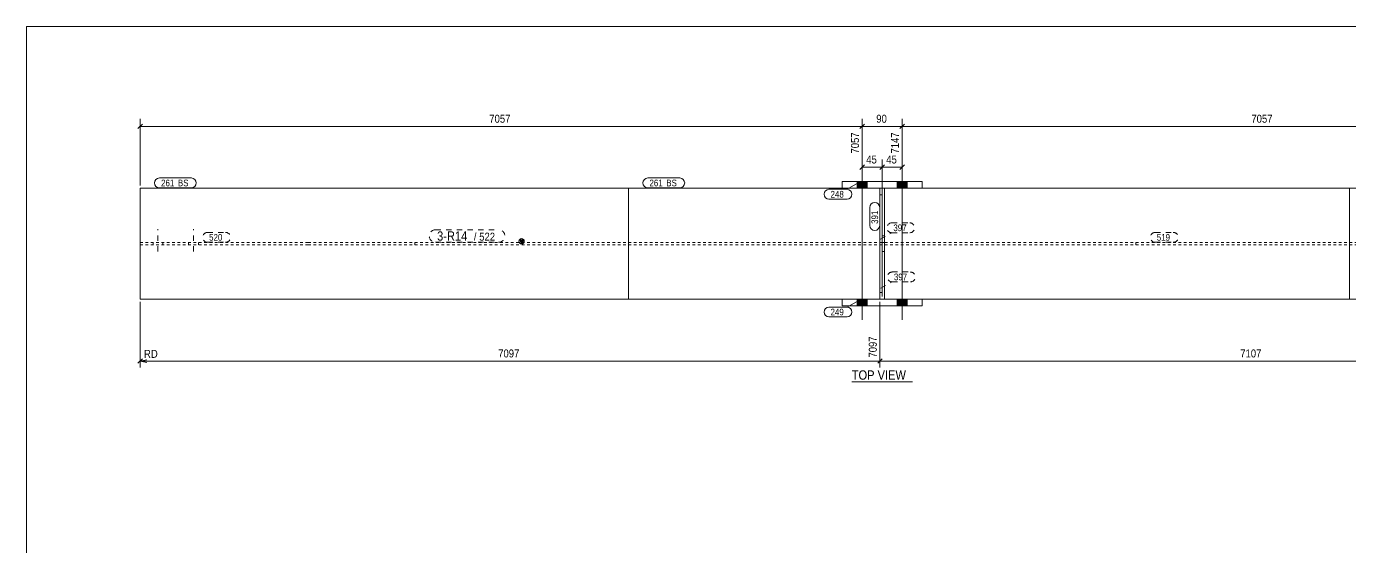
# Model space of a CAD drawing. Header units: millimetres. Extents: x 2 to 825, y 1 to 579.
# Drawn here: x 5 to 501, y 384 to 579 of the extents above; entities that cross this region are included whole.
import ezdxf

# ---------------------------------------------------------------- set-up
doc = ezdxf.new("R2010")
doc.units = ezdxf.units.MM
for name, pattern in [('XKITLINE00', [0]), ('XKITLINE01', [4, 1, -1, 1, -1]), ('XKITLINE02', [4, 2, -2])]:
    doc.linetypes.add(name, pattern=pattern)
for name, color, linetype, lineweight in [('Bolt', 3, 'Continuous', 0), ('Dimensions', 7, 'Continuous', 0), ('DrawingSheet', 5, 'Continuous', 0), ('OtherObjectType', 7, 'Continuous', 0), ('Part', 2, 'Continuous', 0), ('PartMark', 7, 'Continuous', 0)]:
    doc.layers.add(name, color=color, linetype=linetype, lineweight=lineweight)
doc.styles.add('ARIAL', font='ARIAL.TTF')

# ---------------------------------------------------------------- blocks, each defined once
blk = doc.blocks.new('*A23')
at = {"layer": 'Bolt', "color": 3, "linetype": 'XKITLINE02', "lineweight": 0}
for p, q in [((54.28, 494.63), (54.28, 502.97)), ((54.28, 494.63), (54.28, 502.97)), ((54.28, 494.63), (54.28, 502.97)), ((54.28, 494.63), (54.28, 502.97)), ((54.28, 494.63), (54.28, 502.97)), ((67.62, 494.63), (67.62, 502.97)), ((67.62, 494.63), (67.62, 502.97)), ((67.62, 494.63), (67.62, 502.97)), ((67.62, 494.63), (67.62, 502.97)), ((67.62, 494.63), (67.62, 502.97)), ((52.45, 497.13), (52.45, 497.97)), ((52.45, 497.13), (52.45, 497.97)), ((52.45, 497.13), (52.45, 497.97)), ((52.45, 497.13), (52.45, 497.97)), ((52.45, 497.13), (52.45, 497.97)), ((56.12, 497.13), (56.12, 497.97)), ((56.12, 497.13), (56.12, 497.97)), ((56.12, 497.13), (56.12, 497.97)), ((56.12, 497.13), (56.12, 497.97)), ((56.12, 497.13), (56.12, 497.97)), ((65.78, 497.13), (65.78, 497.97)), ((65.78, 497.13), (65.78, 497.97)), ((65.78, 497.13), (65.78, 497.97)), ((65.78, 497.13), (65.78, 497.97)), ((65.78, 497.13), (65.78, 497.97)), ((69.45, 497.13), (69.45, 497.97)), ((69.45, 497.13), (69.45, 497.97)), ((69.45, 497.13), (69.45, 497.97)), ((69.45, 497.13), (69.45, 497.97)), ((69.45, 497.13), (69.45, 497.97))]:
    blk.add_line(p, q, dxfattribs=at)
blk = doc.blocks.new('*A24')
at = {"layer": 'Bolt'}
for points in [[(320.14, 476.72), (320.14, 474.22), (316.47, 474.22), (316.47, 476.72)], [(320.14, 476.72), (320.14, 474.22), (316.47, 474.22), (316.47, 476.72)], [(320.14, 476.72), (320.14, 474.22), (316.47, 474.22), (316.47, 476.72)], [(320.14, 476.72), (320.14, 474.22), (316.47, 474.22), (316.47, 476.72)], [(335.14, 476.72), (335.14, 474.22), (331.47, 474.22), (331.47, 476.72)], [(335.14, 476.72), (335.14, 474.22), (331.47, 474.22), (331.47, 476.72)], [(335.14, 476.72), (335.14, 474.22), (331.47, 474.22), (331.47, 476.72)], [(335.14, 476.72), (335.14, 474.22), (331.47, 474.22), (331.47, 476.72)]]:
    blk.add_hatch(color=3, dxfattribs=at).paths.add_polyline_path(points, flags=17)
at = {"layer": 'Bolt', "color": 3, "linetype": 'XKITLINE00', "lineweight": 0}
for p, q in [((316.47, 476.72), (316.47, 474.22)), ((316.47, 476.72), (316.47, 474.22)), ((316.47, 476.72), (316.47, 474.22)), ((316.47, 476.72), (316.47, 474.22)), ((318.3, 479.05), (318.3, 469.05)), ((318.3, 479.05), (318.3, 469.05)), ((318.3, 479.05), (318.3, 469.05)), ((318.3, 479.05), (318.3, 469.05)), ((320.14, 476.72), (320.14, 474.22)), ((320.14, 476.72), (320.14, 474.22)), ((320.14, 476.72), (320.14, 474.22)), ((320.14, 476.72), (320.14, 474.22)), ((331.47, 476.72), (331.47, 474.22)), ((331.47, 476.72), (331.47, 474.22)), ((331.47, 476.72), (331.47, 474.22)), ((331.47, 476.72), (331.47, 474.22)), ((333.3, 479.05), (333.3, 469.05)), ((333.3, 479.05), (333.3, 469.05)), ((333.3, 479.05), (333.3, 469.05)), ((333.3, 479.05), (333.3, 469.05)), ((335.14, 476.72), (335.14, 474.22)), ((335.14, 476.72), (335.14, 474.22)), ((335.14, 476.72), (335.14, 474.22)), ((335.14, 476.72), (335.14, 474.22))]:
    blk.add_line(p, q, dxfattribs=at)
blk = doc.blocks.new('*A25')
at = {"layer": 'Bolt'}
for points in [[(320.14, 520.88), (320.14, 518.38), (316.47, 518.38), (316.47, 520.88)], [(320.14, 520.88), (320.14, 518.38), (316.47, 518.38), (316.47, 520.88)], [(320.14, 520.88), (320.14, 518.38), (316.47, 518.38), (316.47, 520.88)], [(320.14, 520.88), (320.14, 518.38), (316.47, 518.38), (316.47, 520.88)], [(335.14, 520.88), (335.14, 518.38), (331.47, 518.38), (331.47, 520.88)], [(335.14, 520.88), (335.14, 518.38), (331.47, 518.38), (331.47, 520.88)], [(335.14, 520.88), (335.14, 518.38), (331.47, 518.38), (331.47, 520.88)], [(335.14, 520.88), (335.14, 518.38), (331.47, 518.38), (331.47, 520.88)]]:
    blk.add_hatch(color=3, dxfattribs=at).paths.add_polyline_path(points, flags=17)
at = {"layer": 'Bolt', "color": 3, "linetype": 'XKITLINE00', "lineweight": 0}
for p, q in [((318.3, 516.05), (318.3, 526.05)), ((318.3, 516.05), (318.3, 526.05)), ((318.3, 516.05), (318.3, 526.05)), ((318.3, 516.05), (318.3, 526.05)), ((333.3, 516.05), (333.3, 526.05)), ((333.3, 516.05), (333.3, 526.05)), ((333.3, 516.05), (333.3, 526.05)), ((333.3, 516.05), (333.3, 526.05)), ((316.47, 518.38), (316.47, 520.88)), ((316.47, 518.38), (316.47, 520.88)), ((316.47, 518.38), (316.47, 520.88)), ((316.47, 518.38), (316.47, 520.88)), ((320.14, 518.38), (320.14, 520.88)), ((320.14, 518.38), (320.14, 520.88)), ((320.14, 518.38), (320.14, 520.88)), ((320.14, 518.38), (320.14, 520.88)), ((331.47, 518.38), (331.47, 520.88)), ((331.47, 518.38), (331.47, 520.88)), ((331.47, 518.38), (331.47, 520.88)), ((331.47, 518.38), (331.47, 520.88)), ((335.14, 518.38), (335.14, 520.88)), ((335.14, 518.38), (335.14, 520.88)), ((335.14, 518.38), (335.14, 520.88)), ((335.14, 518.38), (335.14, 520.88))]:
    blk.add_line(p, q, dxfattribs=at)
blk = doc.blocks.new('*A26')
at = {"layer": 'Part'}
blk.add_hatch(color=2, dxfattribs=at).paths.add_polyline_path([(189.81, 498.95), (191.41, 498.95), (190.61, 497.55)], flags=17)
at = {"layer": 'Part', "color": 7, "linetype": 'XKITLINE01', "lineweight": 0}
for p, q in [((150.6, 497.13), (150.6, 497.97)), ((150.6, 497.97), (190.6, 497.97)), ((150.6, 497.13), (190.6, 497.13)), ((190.7, 497.97), (270.7, 497.97)), ((190.7, 497.13), (270.7, 497.13)), ((270.8, 497.97), (380.8, 497.97)), ((270.8, 497.13), (380.8, 497.13)), ((380.9, 497.97), (420.9, 497.97)), ((380.9, 497.13), (420.9, 497.13)), ((420.9, 497.13), (420.9, 497.97))]:
    blk.add_line(p, q, dxfattribs=at)
at = {"layer": 'Part', "color": 2, "linetype": 'XKITLINE00', "lineweight": 0}
for p, q in [((190.61, 497.55), (189.81, 498.95)), ((189.81, 498.95), (191.41, 498.95)), ((191.41, 498.95), (190.61, 497.55))]:
    blk.add_line(p, q, dxfattribs=at)
blk.add_circle((190.61, 498.45), 1, dxfattribs=at)
blk = doc.blocks.new('*A27')
at = {"layer": 'Part', "color": 2, "linetype": 'XKITLINE00', "lineweight": 0}
for p, q in [((47.62, 476.72), (47.62, 518.38)), ((47.62, 518.38), (110.5, 518.38)), ((110.6, 518.38), (190.6, 518.38)), ((190.7, 518.38), (230.7, 518.38)), ((230.7, 518.38), (230.7, 476.72)), ((110.5, 476.72), (47.62, 476.72)), ((190.6, 476.72), (110.6, 476.72)), ((230.7, 476.72), (190.7, 476.72))]:
    blk.add_line(p, q, dxfattribs=at)
blk = doc.blocks.new('*A28')
at = {"layer": 'Part', "color": 7, "linetype": 'XKITLINE01', "lineweight": 0}
for p, q in [((324.97, 518.38), (324.97, 497.97)), ((326.64, 518.38), (324.97, 518.38)), ((326.64, 518.38), (326.64, 497.97)), ((324.97, 497.97), (324.97, 500.47)), ((326.64, 500.47), (324.97, 500.47)), ((326.64, 497.97), (324.97, 497.97)), ((326.64, 500.47), (326.64, 497.97))]:
    blk.add_line(p, q, dxfattribs=at)
blk = doc.blocks.new('*A29')
at = {"layer": 'Part', "color": 7, "linetype": 'XKITLINE01', "lineweight": 0}
for p, q in [((324.97, 476.72), (324.97, 497.13)), ((324.97, 497.13), (326.64, 497.13)), ((326.64, 497.13), (326.64, 476.72)), ((326.64, 494.63), (324.97, 494.63)), ((326.64, 476.72), (324.97, 476.72))]:
    blk.add_line(p, q, dxfattribs=at)
blk = doc.blocks.new('*A30')
at = {"layer": 'Part', "color": 7, "linetype": 'XKITLINE01', "lineweight": 0}
for p, q in [((420.9, 497.13), (420.9, 497.97)), ((420.9, 497.97), (460.9, 497.97)), ((420.9, 497.13), (460.9, 497.13)), ((461, 497.97), (541, 497.97)), ((461, 497.13), (541, 497.13)), ((541.1, 497.97), (603.99, 497.97)), ((541.1, 497.13), (603.99, 497.13)), ((603.99, 497.13), (603.99, 497.97))]:
    blk.add_line(p, q, dxfattribs=at)
blk = doc.blocks.new('*A32')
at = {"layer": 'Part', "color": 7, "linetype": 'XKITLINE01', "lineweight": 0}
for p, q in [((230.7, 518.38), (230.7, 476.72)), ((230.7, 518.38), (270.7, 518.38)), ((270.8, 518.38), (380.8, 518.38)), ((380.9, 518.38), (460.9, 518.38)), ((461, 518.38), (501, 518.38)), ((501, 518.38), (501, 476.72)), ((230.7, 476.72), (270.7, 476.72)), ((270.8, 476.72), (380.8, 476.72)), ((380.9, 476.72), (460.9, 476.72)), ((461, 476.72), (501, 476.72))]:
    blk.add_line(p, q, dxfattribs=at)
blk = doc.blocks.new('*A33')
at = {"layer": 'Part', "color": 2, "linetype": 'XKITLINE00', "lineweight": 0}
for p, q in [((501, 518.38), (501, 476.72)), ((501, 518.38), (541, 518.38)), ((541.1, 518.38), (603.99, 518.38)), ((603.99, 518.38), (603.99, 476.72)), ((501, 476.72), (541, 476.72)), ((541.1, 476.72), (603.99, 476.72))]:
    blk.add_line(p, q, dxfattribs=at)
blk = doc.blocks.new('*A34')
at = {"layer": 'Part', "color": 2, "linetype": 'XKITLINE00', "lineweight": 0}
for p, q in [((230.7, 518.38), (230.7, 476.72)), ((270.7, 518.38), (230.7, 518.38)), ((310.8, 518.38), (270.8, 518.38)), ((380.8, 518.38), (340.8, 518.38)), ((460.9, 518.38), (380.9, 518.38)), ((501, 518.38), (461, 518.38)), ((501, 476.72), (501, 518.38)), ((270.7, 476.72), (230.7, 476.72)), ((310.8, 476.72), (270.8, 476.72)), ((380.8, 476.72), (340.8, 476.72)), ((460.9, 476.72), (380.9, 476.72)), ((501, 476.72), (461, 476.72))]:
    blk.add_line(p, q, dxfattribs=at)
at = {"layer": 'Part', "color": 7, "linetype": 'XKITLINE01', "lineweight": 0}
for p, q in [((340.8, 518.38), (310.8, 518.38)), ((340.8, 476.72), (310.8, 476.72))]:
    blk.add_line(p, q, dxfattribs=at)
blk = doc.blocks.new('*A35')
at = {"layer": 'Part', "color": 7, "linetype": 'XKITLINE01', "lineweight": 0}
for p, q in [((47.62, 497.13), (47.62, 497.97)), ((47.62, 497.97), (110.5, 497.97)), ((47.62, 497.13), (110.5, 497.13)), ((110.6, 497.97), (150.6, 497.97)), ((110.6, 497.13), (150.6, 497.13)), ((150.6, 497.13), (150.6, 497.97))]:
    blk.add_line(p, q, dxfattribs=at)
blk = doc.blocks.new('*A36')
at = {"layer": 'Part', "color": 7, "linetype": 'XKITLINE01', "lineweight": 0}
for p, q in [((47.62, 518.38), (47.62, 476.72)), ((47.62, 518.38), (110.5, 518.38)), ((110.6, 518.38), (190.6, 518.38)), ((190.7, 518.38), (230.7, 518.38)), ((230.7, 518.38), (230.7, 476.72)), ((47.62, 476.72), (110.5, 476.72)), ((110.6, 476.72), (190.6, 476.72)), ((190.7, 476.72), (230.7, 476.72))]:
    blk.add_line(p, q, dxfattribs=at)
blk = doc.blocks.new('*A37')
at = {"layer": 'Part', "color": 2, "linetype": 'XKITLINE00', "lineweight": 0}
for p, q in [((310.8, 474.22), (310.8, 476.72)), ((310.8, 476.72), (340.8, 476.72)), ((340.8, 476.72), (340.8, 474.22)), ((340.8, 474.22), (310.8, 474.22))]:
    blk.add_line(p, q, dxfattribs=at)
at = {"layer": 'Part', "color": 7, "linetype": 'XKITLINE01', "lineweight": 0}
for p, q in [((310.8, 474.22), (310.8, 476.72)), ((340.8, 474.22), (340.8, 476.72))]:
    blk.add_line(p, q, dxfattribs=at)
blk = doc.blocks.new('*A38')
at = {"layer": 'Part', "color": 2, "linetype": 'XKITLINE00', "lineweight": 0}
for p, q in [((310.8, 518.38), (310.8, 520.88)), ((310.8, 520.88), (340.8, 520.88)), ((340.8, 520.88), (340.8, 518.38)), ((340.8, 518.38), (310.8, 518.38))]:
    blk.add_line(p, q, dxfattribs=at)
at = {"layer": 'Part', "color": 7, "linetype": 'XKITLINE01', "lineweight": 0}
for p, q in [((310.8, 518.38), (310.8, 520.88)), ((340.8, 518.38), (340.8, 520.88))]:
    blk.add_line(p, q, dxfattribs=at)
blk = doc.blocks.new('*A39')
at = {"layer": 'Part', "color": 2, "linetype": 'XKITLINE00', "lineweight": 0}
for p, q in [((326.64, 518.38), (324.97, 518.38)), ((324.97, 518.38), (324.97, 476.72)), ((326.64, 476.72), (326.64, 518.38)), ((326.64, 476.72), (324.97, 476.72))]:
    blk.add_line(p, q, dxfattribs=at)
at = {"layer": 'Part', "color": 7, "linetype": 'XKITLINE01', "lineweight": 0}
for p, q in [((324.97, 515.88), (326.64, 515.88)), ((324.97, 479.22), (326.64, 479.22))]:
    blk.add_line(p, q, dxfattribs=at)
blk = doc.blocks.new('*A50')
at = {"layer": 'DrawingSheet', "color": 5, "linetype": 'XKITLINE00', "lineweight": 0}
for p, q in [((825, 579), (5, 579)), ((5, 579), (5, 5))]:
    blk.add_line(p, q, dxfattribs=at)
blk = doc.blocks.new('*A95')
at = {"layer": 'Dimensions', "color": 7, "linetype": 'XKITLINE00', "lineweight": 0}
for p, q in [((319.15, 527.1), (317.46, 525.41)), ((318.3, 470.05), (318.3, 529.11)), ((318.3, 526.26), (325.8, 526.26)), ((326.65, 527.1), (324.96, 525.41)), ((325.8, 477.72), (325.8, 529.11))]:
    blk.add_line(p, q, dxfattribs=at)
at = {"layer": 'Dimensions', "color": 3}
for p in [(318.3, 526.26), (325.8, 526.26)]:
    blk.add_point(p, dxfattribs=at)
at = {"layer": 'Dimensions', "color": 3, "style": 'ARIAL', "width": 0.85}
blk.add_text('45', height=3, dxfattribs=at).set_placement((319.83, 527.61))
blk = doc.blocks.new('*A96')
at = {"layer": 'Dimensions', "color": 7, "linetype": 'XKITLINE00', "lineweight": 0}
for p, q in [((326.65, 527.1), (324.96, 525.41)), ((325.8, 477.72), (325.8, 529.11)), ((325.8, 526.26), (333.3, 526.26)), ((334.15, 527.1), (332.46, 525.41)), ((333.3, 470.05), (333.3, 529.11))]:
    blk.add_line(p, q, dxfattribs=at)
at = {"layer": 'Dimensions', "color": 3}
for p in [(325.8, 526.26), (333.3, 526.26)]:
    blk.add_point(p, dxfattribs=at)
at = {"layer": 'Dimensions', "color": 3, "style": 'ARIAL', "width": 0.85}
blk.add_text('45', height=3, dxfattribs=at).set_placement((327.33, 527.61))
blk = doc.blocks.new('*A97')
at = {"layer": 'Dimensions', "color": 7, "linetype": 'XKITLINE00', "lineweight": 0}
for p, q in [((47.62, 475.72), (47.62, 451.15)), ((47.62, 475.72), (47.62, 451.15)), ((324.97, 475.72), (324.97, 451.15)), ((48.47, 454.4), (46.77, 452.7)), ((50.12, 454.05), (47.62, 453.55)), ((47.62, 453.55), (324.97, 453.55)), ((50.12, 453.05), (47.62, 453.55)), ((54.84, 453.55), (47.62, 453.55)), ((325.82, 454.4), (324.12, 452.7))]:
    blk.add_line(p, q, dxfattribs=at)
at = {"layer": 'Dimensions', "color": 3}
for p in [(47.62, 453.55), (324.97, 453.55)]:
    blk.add_point(p, dxfattribs=at)
at = {"layer": 'Dimensions', "color": 7}
blk.add_point((47.62, 453.55), dxfattribs=at)
at = {"layer": 'Dimensions', "color": 3, "style": 'ARIAL', "width": 0.85}
blk.add_text('7097', height=3, rotation=90.0002, dxfattribs=at).set_placement((323.77, 454.85))
for s, p in [('RD', (49.06, 454.75)), ('7097', (181.84, 454.9))]:
    blk.add_text(s, height=3, dxfattribs=at).set_placement(p)
blk = doc.blocks.new('*A98')
at = {"layer": 'Dimensions', "color": 7, "linetype": 'XKITLINE00', "lineweight": 0}
for p, q in [((324.97, 475.72), (324.97, 451.15)), ((603.99, 475.72), (603.99, 451.15)), ((325.82, 454.4), (324.12, 452.7)), ((324.97, 453.55), (603.99, 453.55)), ((604.84, 454.4), (603.14, 452.7))]:
    blk.add_line(p, q, dxfattribs=at)
at = {"layer": 'Dimensions', "color": 3}
for p in [(324.97, 453.55), (603.99, 453.55)]:
    blk.add_point(p, dxfattribs=at)
at = {"layer": 'Dimensions', "color": 3, "style": 'ARIAL', "width": 0.85}
blk.add_text('14205', height=3, rotation=90.0002, dxfattribs=at).set_placement((602.79, 454.85))
blk.add_text('7107', height=3, dxfattribs=at).set_placement((460.03, 454.9))
blk = doc.blocks.new('*A99')
at = {"layer": 'Dimensions', "color": 7, "linetype": 'XKITLINE00', "lineweight": 0}
for p, q in [((48.47, 542.4), (46.77, 540.7)), ((47.62, 519.38), (47.62, 544.4)), ((47.62, 541.55), (318.3, 541.55)), ((319.15, 542.4), (317.46, 540.7)), ((318.3, 527.05), (318.3, 544.4))]:
    blk.add_line(p, q, dxfattribs=at)
at = {"layer": 'Dimensions', "color": 3}
for p in [(47.62, 541.55), (318.3, 541.55)]:
    blk.add_point(p, dxfattribs=at)
at = {"layer": 'Dimensions', "color": 3, "style": 'ARIAL', "width": 0.85}
blk.add_text('7057', height=3, dxfattribs=at).set_placement((178.51, 542.9))
blk.add_text('7057', height=3, rotation=90.0002, dxfattribs=at).set_placement((317.1, 531.35))
blk = doc.blocks.new('*A100')
at = {"layer": 'Dimensions', "color": 7, "linetype": 'XKITLINE00', "lineweight": 0}
for p, q in [((319.15, 542.4), (317.46, 540.7)), ((318.3, 527.05), (318.3, 544.4)), ((318.3, 541.55), (333.3, 541.55)), ((334.15, 542.4), (332.46, 540.7)), ((333.3, 527.05), (333.3, 544.4))]:
    blk.add_line(p, q, dxfattribs=at)
at = {"layer": 'Dimensions', "color": 3}
for p in [(318.3, 541.55), (333.3, 541.55)]:
    blk.add_point(p, dxfattribs=at)
at = {"layer": 'Dimensions', "color": 3, "style": 'ARIAL', "width": 0.85}
blk.add_text('90', height=3, dxfattribs=at).set_placement((323.58, 542.9))
blk.add_text('7147', height=3, rotation=90.0002, dxfattribs=at).set_placement((332.1, 531.35))
blk = doc.blocks.new('*A101')
at = {"layer": 'Dimensions', "color": 7, "linetype": 'XKITLINE00', "lineweight": 0}
for p, q in [((334.15, 542.4), (332.46, 540.7)), ((333.3, 527.05), (333.3, 544.4)), ((333.3, 541.55), (603.99, 541.55)), ((604.84, 542.4), (603.14, 540.7)), ((603.99, 519.38), (603.99, 544.4))]:
    blk.add_line(p, q, dxfattribs=at)
at = {"layer": 'Dimensions', "color": 3}
for p in [(333.3, 541.55), (603.99, 541.55)]:
    blk.add_point(p, dxfattribs=at)
at = {"layer": 'Dimensions', "color": 3, "style": 'ARIAL', "width": 0.85}
blk.add_text('7057', height=3, dxfattribs=at).set_placement((464.2, 542.9))
blk.add_text('14205', height=3, rotation=90.0002, dxfattribs=at).set_placement((602.79, 529.12))
blk = doc.blocks.new('*A102')
at = {"layer": 'PartMark', "color": 7, "linetype": 'XKITLINE00', "lineweight": 0}
for p, q in [((321.17, 504.37), (321.17, 511.13)), ((324.87, 504.37), (324.87, 511.13))]:
    blk.add_line(p, q, dxfattribs=at)
for centre, start, end in [((323.02, 511.13), 0, 180), ((323.02, 504.37), 180, 0)]:
    blk.add_arc(centre, 1.85, start, end, dxfattribs=at)
at = {"layer": 'PartMark', "color": 3, "style": 'ARIAL', "width": 0.85}
blk.add_text('391', height=2.5, rotation=90.0002, dxfattribs=at).set_placement((324.27, 504.97))
blk = doc.blocks.new('*A103')
at = {"layer": 'PartMark', "color": 7, "linetype": 'XKITLINE00', "lineweight": 0}
for p, q in [((305.85, 517.94), (312.61, 517.94)), ((316.85, 520.33), (312.61, 517.94)), ((305.85, 514.24), (312.61, 514.24))]:
    blk.add_line(p, q, dxfattribs=at)
for centre, start, end in [((305.85, 516.09), 90, 270), ((312.61, 516.09), 270, 90)]:
    blk.add_arc(centre, 1.85, start, end, dxfattribs=at)
at = {"layer": 'PartMark', "color": 3, "style": 'ARIAL', "width": 0.85}
blk.add_text('248', height=2.5, dxfattribs=at).set_placement((306.45, 514.84))
blk = doc.blocks.new('*A104')
at = {"layer": 'PartMark', "color": 7, "linetype": 'XKITLINE00', "lineweight": 0}
for p, q in [((316.85, 476.17), (312.61, 473.78)), ((305.85, 473.78), (312.61, 473.78)), ((305.85, 470.08), (312.61, 470.08))]:
    blk.add_line(p, q, dxfattribs=at)
for centre, start, end in [((305.85, 471.93), 90, 270), ((312.61, 471.93), 270, 90)]:
    blk.add_arc(centre, 1.85, start, end, dxfattribs=at)
at = {"layer": 'PartMark', "color": 3, "style": 'ARIAL', "width": 0.85}
blk.add_text('249', height=2.5, dxfattribs=at).set_placement((306.45, 470.68))
blk = doc.blocks.new('*A105')
at = {"layer": 'PartMark', "color": 7, "linetype": 'XKITLINE02', "lineweight": 0}
for p, q in [((72.87, 501.77), (79.63, 501.77)), ((72.87, 498.07), (79.63, 498.07))]:
    blk.add_line(p, q, dxfattribs=at)
for centre, start, end in [((72.87, 499.92), 90, 270), ((79.63, 499.92), 270, 90)]:
    blk.add_arc(centre, 1.85, start, end, dxfattribs=at)
at = {"layer": 'PartMark', "color": 3, "style": 'ARIAL', "width": 0.85}
blk.add_text('520', height=2.5, dxfattribs=at).set_placement((73.47, 498.67))
blk = doc.blocks.new('*A106')
at = {"layer": 'PartMark', "color": 7, "linetype": 'XKITLINE02', "lineweight": 0}
for p, q in [((428.15, 501.77), (434.92, 501.77)), ((428.15, 498.07), (434.92, 498.07))]:
    blk.add_line(p, q, dxfattribs=at)
for centre, start, end in [((428.15, 499.92), 90, 270), ((434.92, 499.92), 270, 90)]:
    blk.add_arc(centre, 1.85, start, end, dxfattribs=at)
at = {"layer": 'PartMark', "color": 3, "style": 'ARIAL', "width": 0.85}
blk.add_text('519', height=2.5, dxfattribs=at).set_placement((428.75, 498.67))
blk = doc.blocks.new('*A107')
at = {"layer": 'PartMark', "color": 7, "linetype": 'XKITLINE02', "lineweight": 0}
for p, q in [((329.6, 486.94), (336.36, 486.94)), ((325.35, 480.85), (329.6, 483.24)), ((329.6, 483.24), (336.36, 483.24))]:
    blk.add_line(p, q, dxfattribs=at)
for centre, start, end in [((329.6, 485.09), 90, 270), ((336.36, 485.09), 270, 90)]:
    blk.add_arc(centre, 1.85, start, end, dxfattribs=at)
at = {"layer": 'PartMark', "color": 3, "style": 'ARIAL', "width": 0.85}
blk.add_text('397', height=2.5, dxfattribs=at).set_placement((330.2, 483.84))
blk = doc.blocks.new('*A108')
at = {"layer": 'PartMark', "color": 7, "linetype": 'XKITLINE02', "lineweight": 0}
for p, q in [((325.14, 499.26), (329.39, 501.65)), ((329.39, 505.35), (336.15, 505.35)), ((329.39, 501.65), (336.15, 501.65))]:
    blk.add_line(p, q, dxfattribs=at)
for centre, start, end in [((329.39, 503.5), 90, 270), ((336.15, 503.5), 270, 90)]:
    blk.add_arc(centre, 1.85, start, end, dxfattribs=at)
at = {"layer": 'PartMark', "color": 3, "style": 'ARIAL', "width": 0.85}
blk.add_text('397', height=2.5, dxfattribs=at).set_placement((329.99, 502.25))
blk = doc.blocks.new('*A109')
at = {"layer": 'PartMark', "color": 7, "linetype": 'XKITLINE02', "lineweight": 0}
for p, q in [((158.35, 502.77), (182, 502.77)), ((158.35, 498.07), (182, 498.07))]:
    blk.add_line(p, q, dxfattribs=at)
for centre, start, end in [((158.35, 500.42), 90, 270), ((182, 500.42), 270, 90)]:
    blk.add_arc(centre, 2.35, start, end, dxfattribs=at)
at = {"layer": 'PartMark', "color": 1, "style": 'ARIAL', "width": 0.85}
blk.add_text('3-R14', height=3.5, dxfattribs=at).set_placement((158.95, 498.67))
at = {"layer": 'PartMark', "color": 3, "style": 'ARIAL', "width": 0.85}
for s, p in [('/', (172.72, 498.67)), ('522', (174.73, 498.67))]:
    blk.add_text(s, height=3, dxfattribs=at).set_placement(p)
blk = doc.blocks.new('*A111')
at = {"layer": 'PartMark', "color": 7, "linetype": 'XKITLINE00', "lineweight": 0}
for p, q in [((237.95, 522.18), (249.92, 522.18)), ((237.95, 518.48), (249.92, 518.48))]:
    blk.add_line(p, q, dxfattribs=at)
for centre, start, end in [((237.95, 520.33), 90, 270), ((249.92, 520.33), 270, 90)]:
    blk.add_arc(centre, 1.85, start, end, dxfattribs=at)
at = {"layer": 'PartMark', "color": 3, "style": 'ARIAL', "width": 0.85}
for s, p in [('261', (238.55, 519.08)), ('BS', (244.87, 519.08))]:
    blk.add_text(s, height=2.5, dxfattribs=at).set_placement(p)
blk = doc.blocks.new('*A112')
at = {"layer": 'PartMark', "color": 7, "linetype": 'XKITLINE00', "lineweight": 0}
for p, q in [((54.87, 522.18), (66.83, 522.18)), ((54.87, 518.48), (66.83, 518.48))]:
    blk.add_line(p, q, dxfattribs=at)
for centre, start, end in [((54.87, 520.33), 90, 270), ((66.83, 520.33), 270, 90)]:
    blk.add_arc(centre, 1.85, start, end, dxfattribs=at)
at = {"layer": 'PartMark', "color": 3, "style": 'ARIAL', "width": 0.85}
for s, p in [('261', (55.47, 519.08)), ('BS', (61.78, 519.08))]:
    blk.add_text(s, height=2.5, dxfattribs=at).set_placement(p)
blk = doc.blocks.new('*A113')
at = {"layer": 'OtherObjectType', "color": 7, "linetype": 'XKITLINE00', "lineweight": 0}
blk.add_line((314.39, 445.8), (337.22, 445.8), dxfattribs=at)
at = {"layer": 'OtherObjectType', "color": 7, "style": 'ARIAL', "width": 0.85}
blk.add_text('TOP VIEW', height=3.5, dxfattribs=at).set_placement((314.39, 446.55))

msp = doc.modelspace()

# ---------------------------------------------------------------- block references
at = {"lineweight": 0}
for name in ['*A50', '*A99', '*A100', '*A101', '*A25', '*A95', '*A96', '*A112', '*A111', '*A38', '*A27', '*A36', '*A32', '*A34', '*A103', '*A28', '*A39', '*A33', '*A102', '*A23', '*A105', '*A109', '*A108', '*A106', '*A35', '*A29', '*A30', '*A107', '*A104', '*A37', '*A24', '*A97', '*A98', '*A113']:
    msp.add_blockref(name, (0, 0), dxfattribs=at)
at = {"layer": 'Part', "lineweight": 0}
msp.add_blockref('*A26', (0, 0), dxfattribs=at)

doc.saveas('drawing.dxf')
